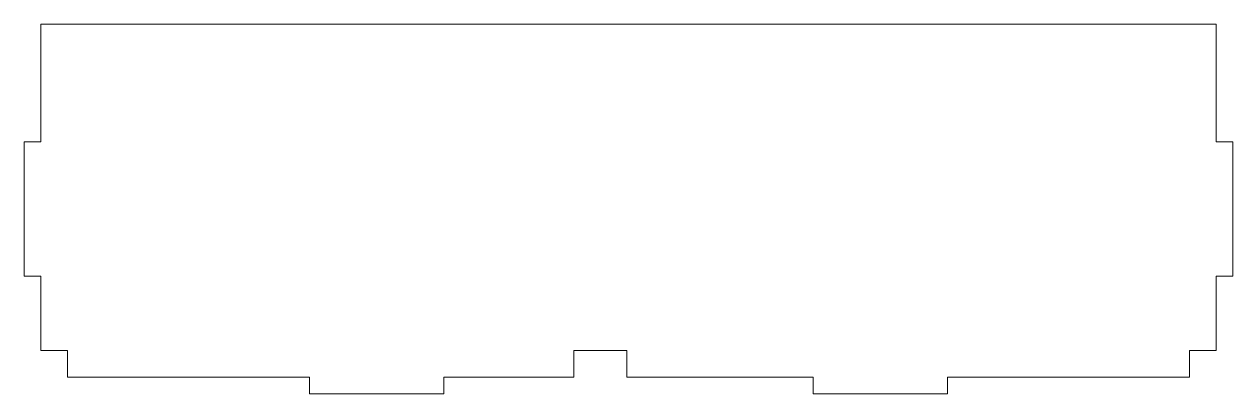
# Model space of a CAD drawing. Header units: millimetres. Extents: x -109 to 120, y -39 to 31.
import ezdxf

# ---------------------------------------------------------------- set-up
doc = ezdxf.new("R2010")
doc.units = ezdxf.units.MM

msp = doc.modelspace()

# ---------------------------------------------------------------- linework, layer by layer
at = {"color": 7, "linetype": 'Continuous', "lineweight": 15}
for p, q in [((-105.78, 30.66), (116.47, 30.66)), ((-105.78, 30.66), (-105.78, 8.43)), ((116.47, 8.43), (116.47, 30.66)), ((-108.96, 8.43), (-108.96, -16.97)), ((-105.78, 8.43), (-108.96, 8.43)), ((119.64, 8.43), (116.47, 8.43)), ((119.64, -16.97), (119.64, 8.43)), ((-108.96, -16.97), (-105.78, -16.97)), ((-105.78, -16.97), (-105.78, -31.02)), ((116.47, -16.97), (119.64, -16.97)), ((116.47, -31.02), (116.47, -16.97)), ((-100.78, -31.02), (-105.78, -31.02)), ((-100.78, -36.02), (-100.78, -31.02)), ((5, -31.02), (-5, -31.02)), ((-5, -31.02), (-5, -36.02)), ((5, -36.02), (5, -31.02)), ((116.47, -31.02), (111.47, -31.02)), ((111.47, -31.02), (111.47, -36.02)), ((-100.78, -36.02), (-54.98, -36.02)), ((-54.98, -36.02), (-54.98, -39.19)), ((-29.58, -39.19), (-29.58, -36.02)), ((-29.58, -36.02), (-5, -36.02)), ((5, -36.02), (40.27, -36.02)), ((40.27, -36.02), (40.27, -39.19)), ((65.67, -36.02), (111.47, -36.02)), ((65.67, -39.19), (65.67, -36.02)), ((-54.98, -39.19), (-29.58, -39.19)), ((40.27, -39.19), (65.67, -39.19))]:
    msp.add_line(p, q, dxfattribs=at)

doc.saveas('drawing.dxf')
